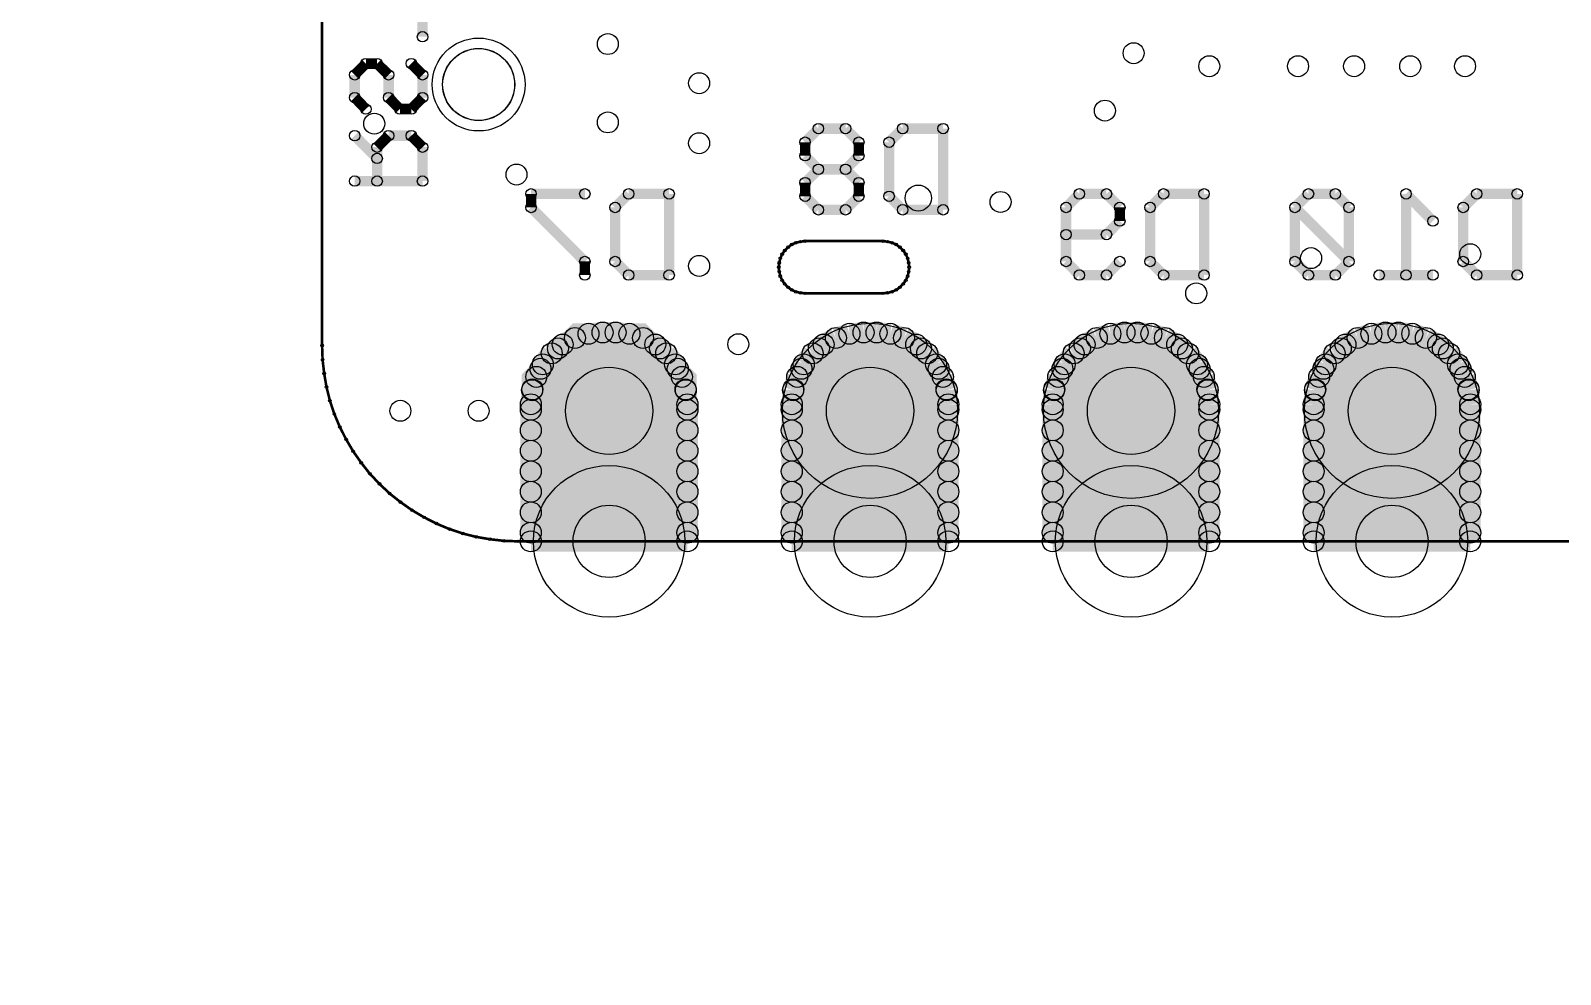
# Model space of a CAD drawing. Extents: x 0 to 23.8, y 0 to 22.7.
# Drawn here: x 0 to 14.89, y 0 to 9.18 of the extents above; entities that cross this region are included whole.
import ezdxf

# ---------------------------------------------------------------- set-up
doc = ezdxf.new("R2010")
doc.units = 0
doc.layers.get('0').update_dxf_attribs({"linetype": 'CONTINUOUS'})
for name, color, linetype in [('XIAOESP32C3_GBO', 7, 'CONTINUOUS'), ('XIAOESP32C3_GBS', 6, 'CONTINUOUS'), ('XIAOESP32C3_TXT', 14, 'CONTINUOUS')]:
    doc.layers.add(name, color=color, linetype=linetype)

# ---------------------------------------------------------------- blocks, each defined once
blk = doc.blocks.new('ROUND_1')
blk.add_circle((0, 0), 0.0127)
blk = doc.blocks.new('ROUND_2')
blk.add_circle((0, 0), 0.0508)
blk = doc.blocks.new('ROUND_3')
blk.add_circle((0, 0), 0)
blk = doc.blocks.new('CUSTOM_21')
for points in [[(-0.852168, 0.35298), (-0.35298, 0.852168), (0.852168, 0.35298), (0.35298, 0.852168)], [(-0.852168, -0.35298), (-0.852168, 0.35298), (0.852168, -0.35298), (0.852168, 0.35298)], [(-0.35298, -0.852168), (-0.852168, -0.35298), (0.35298, -0.852168), (0.852168, -0.35298)]]:
    blk.add_solid(points)
blk = doc.blocks.new('ROUND_22')
blk.add_circle((0, 0), 0.852)
blk = doc.blocks.new('ROUND_23')
blk.add_circle((0, 0), 0.737)
blk = doc.blocks.new('ROUND_26')
blk.add_circle((0, 0), 0.452)
blk = doc.blocks.new('ROUND_24')
blk.add_circle((0, 0), 0.102)
blk = doc.blocks.new('ROUND_46')
blk.add_circle((0, 0), 0.127)
blk = doc.blocks.new('ROUND_69')
blk.add_circle((0, 0), 0.351)
blk = doc.blocks.new('ROUND_70')
blk.add_circle((0, 0), 0.425)

msp = doc.modelspace()

# ---------------------------------------------------------------- linework, layer by layer
at = {"layer": 'XIAOESP32C3_GBO'}
for points, const_width in [([(2.83718, 20.08886), (2.83718, 6.11886)], 0.0254), ([(3.81508, 9.12368), (3.81508, 9.5631)], 0.1016), ([(3.15468, 8.75284), (3.2639, 8.86206)], 0.1016), ([(3.15468, 8.53186), (3.15468, 8.75284)], 0.1016), ([(3.2639, 8.86206), (3.37312, 8.86206)], 0.1016), ([(3.37312, 8.86206), (3.48488, 8.75284)], 0.1016), ([(3.48488, 8.75284), (3.48488, 8.53186)], 0.1016), ([(3.81508, 8.75284), (3.70586, 8.86206)], 0.1016), ([(3.81508, 8.53186), (3.81508, 8.75284)], 0.1016), ([(3.2639, 8.4201), (3.15468, 8.53186)], 0.1016), ([(3.48488, 8.53186), (3.5941, 8.4201)], 0.1016), ([(3.70586, 8.4201), (3.81508, 8.53186)], 0.1016), ([(3.5941, 8.4201), (3.70586, 8.4201)], 0.1016), ([(3.37312, 7.94004), (3.15468, 8.16102)], 0.1016), ([(3.37312, 8.04926), (3.48488, 8.16102)], 0.1016), ([(3.48488, 8.16102), (3.70586, 8.16102)], 0.1016), ([(3.70586, 8.16102), (3.81508, 8.04926)], 0.1016), ([(7.66826, 8.2296), (7.53872, 8.09752)], 0.1016), ([(7.93242, 8.2296), (7.66826, 8.2296)], 0.1016), ([(8.06196, 8.09752), (7.93242, 8.2296)], 0.1016), ([(8.3566, 8.09752), (8.48868, 8.2296)], 0.1016), ([(8.48868, 8.2296), (8.88238, 8.2296)], 0.1016), ([(8.88238, 8.2296), (8.88238, 7.43966)], 0.1016), ([(3.37312, 7.71906), (3.37312, 8.04926)], 0.1016), ([(3.81508, 8.04926), (3.81508, 7.71906)], 0.1016), ([(7.53872, 8.09752), (7.53872, 7.96544)], 0.1016), ([(8.06196, 7.96544), (8.06196, 8.09752)], 0.1016), ([(8.3566, 7.57174), (8.3566, 8.09752)], 0.1016), ([(7.53872, 7.96544), (7.66826, 7.83336)], 0.1016), ([(7.93242, 7.83336), (8.06196, 7.96544)], 0.1016), ([(3.81508, 7.71906), (3.15468, 7.71906)], 0.1016), ([(7.66826, 7.83336), (7.53872, 7.70382)], 0.1016), ([(7.53872, 7.70382), (7.53872, 7.57174)], 0.1016), ([(7.93242, 7.83336), (7.66826, 7.83336)], 0.1016), ([(8.06196, 7.70382), (7.93242, 7.83336)], 0.1016), ([(8.06196, 7.57174), (8.06196, 7.70382)], 0.1016), ([(5.39496, 7.5946), (4.87172, 7.5946)], 0.1016), ([(4.87172, 7.5946), (4.87172, 7.46252)], 0.1016), ([(5.82168, 7.5946), (5.6896, 7.46252)], 0.1016), ([(6.21538, 7.5946), (5.82168, 7.5946)], 0.1016), ([(6.21538, 6.80466), (6.21538, 7.5946)], 0.1016), ([(7.53872, 7.57174), (7.66826, 7.43966)], 0.1016), ([(7.93242, 7.43966), (8.06196, 7.57174)], 0.1016), ([(8.48868, 7.43966), (8.3566, 7.57174)], 0.1016), ([(10.07872, 7.46252), (10.20826, 7.5946)], 0.1016), ([(10.20826, 7.5946), (10.47242, 7.5946)], 0.1016), ([(10.47242, 7.5946), (10.60196, 7.46252)], 0.1016), ([(11.02868, 7.5946), (10.8966, 7.46252)], 0.1016), ([(11.42238, 7.5946), (11.02868, 7.5946)], 0.1016), ([(11.42238, 6.80466), (11.42238, 7.5946)], 0.1016), ([(12.43838, 7.5946), (12.3063, 7.46252)], 0.1016), ([(12.7, 7.5946), (12.43838, 7.5946)], 0.1016), ([(12.83208, 7.46252), (12.7, 7.5946)], 0.1016), ([(13.64996, 7.33044), (13.38834, 7.5946)], 0.1016), ([(13.38834, 7.5946), (13.38834, 6.80466)], 0.1016), ([(13.9446, 7.46252), (14.07668, 7.5946)], 0.1016), ([(14.07668, 7.5946), (14.47038, 7.5946)], 0.1016), ([(14.47038, 7.5946), (14.47038, 6.80466)], 0.1016), ([(4.87172, 7.46252), (5.39496, 6.93674)], 0.1016), ([(5.6896, 7.46252), (5.6896, 6.93674)], 0.1016), ([(7.66826, 7.43966), (7.93242, 7.43966)], 0.1016), ([(8.88238, 7.43966), (8.48868, 7.43966)], 0.1016), ([(10.07872, 6.93674), (10.07872, 7.46252)], 0.1016), ([(10.60196, 7.46252), (10.60196, 7.33044)], 0.1016), ([(10.8966, 7.46252), (10.8966, 6.93674)], 0.1016), ([(12.3063, 6.93674), (12.3063, 7.46252)], 0.1016), ([(12.3063, 7.46252), (12.83208, 6.93674)], 0.1016), ([(12.83208, 6.93674), (12.83208, 7.46252)], 0.1016), ([(13.9446, 6.93674), (13.9446, 7.46252)], 0.1016), ([(10.60196, 7.33044), (10.47242, 7.19836)], 0.1016), ([(7.53618, 7.13486), (7.493, 7.12978)], 0.0254), ([(8.29818, 7.13486), (7.53618, 7.13486)], 0.0254), ([(8.34136, 7.12978), (8.29818, 7.13486)], 0.0254), ([(10.47242, 7.19836), (10.07872, 7.19836)], 0.1016), ([(7.3152, 7.00786), (7.29742, 6.96722)], 0.0254), ([(7.3406, 7.04342), (7.3152, 7.00786)], 0.0254), ([(7.37362, 7.07644), (7.3406, 7.04342)], 0.0254), ([(7.40918, 7.10184), (7.37362, 7.07644)], 0.0254), ([(7.44982, 7.11962), (7.40918, 7.10184)], 0.0254), ([(7.493, 7.12978), (7.44982, 7.11962)], 0.0254), ([(8.38454, 7.11962), (8.34136, 7.12978)], 0.0254), ([(8.42518, 7.10184), (8.38454, 7.11962)], 0.0254), ([(8.46074, 7.07644), (8.42518, 7.10184)], 0.0254), ([(8.49376, 7.04342), (8.46074, 7.07644)], 0.0254), ([(8.51916, 7.00786), (8.49376, 7.04342)], 0.0254), ([(8.53694, 6.96722), (8.51916, 7.00786)], 0.0254), ([(5.39496, 6.93674), (5.39496, 6.80466)], 0.1016), ([(5.6896, 6.93674), (5.82168, 6.80466)], 0.1016), ([(5.82168, 6.80466), (6.21538, 6.80466)], 0.1016), ([(7.28726, 6.92404), (7.28218, 6.88086)], 0.0254), ([(7.28218, 6.88086), (7.28726, 6.83768)], 0.0254), ([(7.29742, 6.96722), (7.28726, 6.92404)], 0.0254), ([(7.28726, 6.83768), (7.29742, 6.7945)], 0.0254), ([(8.5471, 6.92404), (8.53694, 6.96722)], 0.0254), ([(8.53694, 6.7945), (8.5471, 6.83768)], 0.0254), ([(8.55218, 6.88086), (8.5471, 6.92404)], 0.0254), ([(8.5471, 6.83768), (8.55218, 6.88086)], 0.0254), ([(10.07872, 6.93674), (10.20826, 6.80466)], 0.1016), ([(10.20826, 6.80466), (10.47242, 6.80466)], 0.1016), ([(10.47242, 6.80466), (10.60196, 6.93674)], 0.1016), ([(10.8966, 6.93674), (11.02868, 6.80466)], 0.1016), ([(11.02868, 6.80466), (11.42238, 6.80466)], 0.1016), ([(12.43838, 6.80466), (12.3063, 6.93674)], 0.1016), ([(12.7, 6.80466), (12.43838, 6.80466)], 0.1016), ([(12.83208, 6.93674), (12.7, 6.80466)], 0.1016), ([(13.64996, 6.80466), (13.12672, 6.80466)], 0.1016), ([(14.07668, 6.80466), (13.9446, 6.93674)], 0.1016), ([(14.47038, 6.80466), (14.07668, 6.80466)], 0.1016), ([(7.29742, 6.7945), (7.3152, 6.75386)], 0.0254), ([(7.3152, 6.75386), (7.3406, 6.7183)], 0.0254), ([(7.3406, 6.7183), (7.37362, 6.68528)], 0.0254), ([(8.46074, 6.68528), (8.49376, 6.7183)], 0.0254), ([(8.49376, 6.7183), (8.51916, 6.75386)], 0.0254), ([(8.51916, 6.75386), (8.53694, 6.7945)], 0.0254), ([(7.37362, 6.68528), (7.40918, 6.65988)], 0.0254), ([(7.40918, 6.65988), (7.44982, 6.6421)], 0.0254), ([(7.44982, 6.6421), (7.493, 6.63194)], 0.0254), ([(7.493, 6.63194), (7.53618, 6.62686)], 0.0254), ([(7.53618, 6.62686), (8.29818, 6.62686)], 0.0254), ([(8.29818, 6.62686), (8.34136, 6.63194)], 0.0254), ([(8.34136, 6.63194), (8.38454, 6.6421)], 0.0254), ([(8.38454, 6.6421), (8.42518, 6.65988)], 0.0254), ([(8.42518, 6.65988), (8.46074, 6.68528)], 0.0254), ([(2.83718, 6.11886), (2.84226, 5.9817)], 0.0254), ([(2.84226, 5.9817), (2.8575, 5.84708)], 0.0254), ([(2.8575, 5.84708), (2.88036, 5.715)], 0.0254), ([(2.88036, 5.715), (2.91338, 5.58292)], 0.0254), ([(2.91338, 5.58292), (2.95656, 5.45338)], 0.0254), ([(2.95656, 5.45338), (3.0099, 5.32638)], 0.0254), ([(3.0099, 5.32638), (3.07086, 5.207)], 0.0254), ([(3.07086, 5.207), (3.13944, 5.09016)], 0.0254), ([(3.13944, 5.09016), (3.21818, 4.9784)], 0.0254), ([(3.21818, 4.9784), (3.302, 4.87172)], 0.0254), ([(3.302, 4.87172), (3.39598, 4.77266)], 0.0254), ([(3.39598, 4.77266), (3.49504, 4.67868)], 0.0254), ([(3.49504, 4.67868), (3.60172, 4.59486)], 0.0254), ([(3.60172, 4.59486), (3.71348, 4.51612)], 0.0254), ([(3.71348, 4.51612), (3.83032, 4.44754)], 0.0254), ([(3.83032, 4.44754), (3.9497, 4.38658)], 0.0254), ([(3.9497, 4.38658), (4.0767, 4.33324)], 0.0254), ([(4.0767, 4.33324), (4.20624, 4.29006)], 0.0254), ([(4.20624, 4.29006), (4.33832, 4.25704)], 0.0254), ([(4.33832, 4.25704), (4.4704, 4.23418)], 0.0254), ([(4.4704, 4.23418), (4.60502, 4.21894)], 0.0254), ([(4.60502, 4.21894), (4.74218, 4.21386)], 0.0254), ([(4.74218, 4.21386), (21.88718, 4.21386)], 0.0254)]:
    msp.add_lwpolyline(points, dxfattribs=dict(at, const_width=const_width))
for points in [[(4.13004, 8.92302), (4.1783, 8.95858)], [(4.1783, 8.95858), (4.23164, 8.98398)], [(4.23164, 8.98398), (4.28752, 9.00176)], [(4.28752, 9.00176), (4.34594, 9.00938)], [(4.34594, 9.00938), (4.4069, 9.00684)], [(4.4069, 9.00684), (4.46278, 8.99414)], [(4.46278, 8.99414), (4.51866, 8.97128)], [(4.51866, 8.97128), (4.56946, 8.9408)], [(4.56946, 8.9408), (4.61518, 8.90016)], [(4.03098, 8.7757), (4.05638, 8.82904)], [(4.05638, 8.82904), (4.0894, 8.87984)], [(4.0894, 8.87984), (4.13004, 8.92302)], [(4.61518, 8.90016), (4.65074, 8.85444)], [(4.65074, 8.85444), (4.68122, 8.80364)], [(4.68122, 8.80364), (4.70154, 8.74776)], [(4.01066, 8.65886), (4.01574, 8.71728)], [(4.01574, 8.60044), (4.01066, 8.65886)], [(4.01574, 8.71728), (4.03098, 8.7757)], [(4.70154, 8.74776), (4.7117, 8.68934)], [(4.7117, 8.68934), (4.7117, 8.62838)], [(4.03098, 8.54202), (4.01574, 8.60044)], [(4.05638, 8.48868), (4.03098, 8.54202)], [(4.0894, 8.43788), (4.05638, 8.48868)], [(4.68122, 8.51408), (4.65074, 8.46328)], [(4.70154, 8.56996), (4.68122, 8.51408)], [(4.7117, 8.62838), (4.70154, 8.56996)], [(4.13004, 8.3947), (4.0894, 8.43788)], [(4.1783, 8.35914), (4.13004, 8.3947)], [(4.23164, 8.33374), (4.1783, 8.35914)], [(4.51866, 8.34644), (4.46278, 8.32358)], [(4.56946, 8.37692), (4.51866, 8.34644)], [(4.61518, 8.41756), (4.56946, 8.37692)], [(4.65074, 8.46328), (4.61518, 8.41756)], [(4.28752, 8.31596), (4.23164, 8.33374)], [(4.34594, 8.30834), (4.28752, 8.31596)], [(4.4069, 8.31088), (4.34594, 8.30834)], [(4.46278, 8.32358), (4.4069, 8.31088)]]:
    msp.add_lwpolyline(points, dxfattribs=at)
at = {"layer": 'XIAOESP32C3_GBS'}
for points, const_width in [([(2.83718, 20.08886), (2.83718, 6.11886)], 0.0254), ([(7.53618, 7.13486), (7.493, 7.12978)], 0.0254), ([(8.29818, 7.13486), (7.53618, 7.13486)], 0.0254), ([(8.34136, 7.12978), (8.29818, 7.13486)], 0.0254), ([(7.3152, 7.00786), (7.29742, 6.96722)], 0.0254), ([(7.3406, 7.04342), (7.3152, 7.00786)], 0.0254), ([(7.37362, 7.07644), (7.3406, 7.04342)], 0.0254), ([(7.40918, 7.10184), (7.37362, 7.07644)], 0.0254), ([(7.44982, 7.11962), (7.40918, 7.10184)], 0.0254), ([(7.493, 7.12978), (7.44982, 7.11962)], 0.0254), ([(8.38454, 7.11962), (8.34136, 7.12978)], 0.0254), ([(8.42518, 7.10184), (8.38454, 7.11962)], 0.0254), ([(8.46074, 7.07644), (8.42518, 7.10184)], 0.0254), ([(8.49376, 7.04342), (8.46074, 7.07644)], 0.0254), ([(8.51916, 7.00786), (8.49376, 7.04342)], 0.0254), ([(8.53694, 6.96722), (8.51916, 7.00786)], 0.0254), ([(7.28726, 6.92404), (7.28218, 6.88086)], 0.0254), ([(7.28218, 6.88086), (7.28726, 6.83768)], 0.0254), ([(7.29742, 6.96722), (7.28726, 6.92404)], 0.0254), ([(7.28726, 6.83768), (7.29742, 6.7945)], 0.0254), ([(8.5471, 6.92404), (8.53694, 6.96722)], 0.0254), ([(8.53694, 6.7945), (8.5471, 6.83768)], 0.0254), ([(8.55218, 6.88086), (8.5471, 6.92404)], 0.0254), ([(8.5471, 6.83768), (8.55218, 6.88086)], 0.0254), ([(7.29742, 6.7945), (7.3152, 6.75386)], 0.0254), ([(7.3152, 6.75386), (7.3406, 6.7183)], 0.0254), ([(7.3406, 6.7183), (7.37362, 6.68528)], 0.0254), ([(8.46074, 6.68528), (8.49376, 6.7183)], 0.0254), ([(8.49376, 6.7183), (8.51916, 6.75386)], 0.0254), ([(8.51916, 6.75386), (8.53694, 6.7945)], 0.0254), ([(7.37362, 6.68528), (7.40918, 6.65988)], 0.0254), ([(7.40918, 6.65988), (7.44982, 6.6421)], 0.0254), ([(7.44982, 6.6421), (7.493, 6.63194)], 0.0254), ([(7.493, 6.63194), (7.53618, 6.62686)], 0.0254), ([(7.53618, 6.62686), (8.29818, 6.62686)], 0.0254), ([(8.29818, 6.62686), (8.34136, 6.63194)], 0.0254), ([(8.34136, 6.63194), (8.38454, 6.6421)], 0.0254), ([(8.38454, 6.6421), (8.42518, 6.65988)], 0.0254), ([(8.42518, 6.65988), (8.46074, 6.68528)], 0.0254), ([(5.29844, 6.19252), (5.17906, 6.12902)], 0.2032), ([(5.43052, 6.23316), (5.29844, 6.19252)], 0.2032), ([(5.56768, 6.24586), (5.43052, 6.23316)], 0.2032), ([(5.69468, 6.24586), (5.56768, 6.24586)], 0.2032), ([(5.8293, 6.23316), (5.69468, 6.24586)], 0.2032), ([(5.96138, 6.19252), (5.8293, 6.23316)], 0.2032), ([(6.08076, 6.12902), (5.96138, 6.19252)], 0.2032), ([(7.83844, 6.19252), (7.71906, 6.12902)], 0.2032), ([(7.97052, 6.23316), (7.83844, 6.19252)], 0.2032), ([(8.10768, 6.24586), (7.97052, 6.23316)], 0.2032), ([(8.23468, 6.24586), (8.10768, 6.24586)], 0.2032), ([(8.3693, 6.23316), (8.23468, 6.24586)], 0.2032), ([(8.50138, 6.19252), (8.3693, 6.23316)], 0.2032), ([(8.62076, 6.12902), (8.50138, 6.19252)], 0.2032), ([(10.25906, 6.12902), (10.37844, 6.19252)], 0.2032), ([(10.37844, 6.19252), (10.51052, 6.23316)], 0.2032), ([(10.51052, 6.23316), (10.64768, 6.24586)], 0.2032), ([(10.64768, 6.24586), (10.77468, 6.24586)], 0.2032), ([(10.77468, 6.24586), (10.9093, 6.23316)], 0.2032), ([(10.9093, 6.23316), (11.04138, 6.19252)], 0.2032), ([(11.04138, 6.19252), (11.16076, 6.12902)], 0.2032), ([(12.91844, 6.19252), (12.79906, 6.12902)], 0.2032), ([(13.05052, 6.23316), (12.91844, 6.19252)], 0.2032), ([(13.18768, 6.24586), (13.05052, 6.23316)], 0.2032), ([(13.31468, 6.24586), (13.18768, 6.24586)], 0.2032), ([(13.4493, 6.23316), (13.31468, 6.24586)], 0.2032), ([(13.58138, 6.19252), (13.4493, 6.23316)], 0.2032), ([(13.70076, 6.12902), (13.58138, 6.19252)], 0.2032), ([(2.83718, 6.11886), (2.84226, 5.9817)], 0.0254), ([(5.07238, 6.04266), (4.98602, 5.93598)], 0.2032), ([(5.17906, 6.12902), (5.07238, 6.04266)], 0.2032), ([(6.12648, 6.09092), (5.13334, 6.09092)], 0.2032), ([(6.18744, 6.04266), (6.08076, 6.12902)], 0.2032), ([(6.2738, 5.93598), (6.18744, 6.04266)], 0.2032), ([(7.61238, 6.04266), (7.52602, 5.93598)], 0.2032), ([(7.71906, 6.12902), (7.61238, 6.04266)], 0.2032), ([(7.67334, 6.09092), (8.66648, 6.09092)], 0.2032), ([(8.72744, 6.04266), (8.62076, 6.12902)], 0.2032), ([(8.8138, 5.93598), (8.72744, 6.04266)], 0.2032), ([(10.06602, 5.93598), (10.15238, 6.04266)], 0.2032), ([(10.15238, 6.04266), (10.25906, 6.12902)], 0.2032), ([(11.20648, 6.09092), (10.21334, 6.09092)], 0.2032), ([(11.16076, 6.12902), (11.26744, 6.04266)], 0.2032), ([(11.26744, 6.04266), (11.3538, 5.93598)], 0.2032), ([(12.69238, 6.04266), (12.60602, 5.93598)], 0.2032), ([(12.79906, 6.12902), (12.69238, 6.04266)], 0.2032), ([(12.75334, 6.09092), (13.74648, 6.09092)], 0.2032), ([(13.80744, 6.04266), (13.70076, 6.12902)], 0.2032), ([(13.8938, 5.93598), (13.80744, 6.04266)], 0.2032), ([(2.84226, 5.9817), (2.8575, 5.84708)], 0.0254), ([(4.98602, 5.93598), (4.92252, 5.81406)], 0.2032), ([(4.96316, 5.8928), (6.2992, 5.8928)], 0.2032), ([(6.33984, 5.81406), (6.2738, 5.93598)], 0.2032), ([(7.52602, 5.93598), (7.46252, 5.81406)], 0.2032), ([(8.8392, 5.8928), (7.50316, 5.8928)], 0.2032), ([(8.87984, 5.81406), (8.8138, 5.93598)], 0.2032), ([(10.00252, 5.81406), (10.06602, 5.93598)], 0.2032), ([(10.04316, 5.8928), (11.3792, 5.8928)], 0.2032), ([(11.3538, 5.93598), (11.41984, 5.81406)], 0.2032), ([(12.60602, 5.93598), (12.54252, 5.81406)], 0.2032), ([(13.9192, 5.8928), (12.58316, 5.8928)], 0.2032), ([(13.95984, 5.81406), (13.8938, 5.93598)], 0.2032), ([(2.8575, 5.84708), (2.88036, 5.715)], 0.0254), ([(4.92252, 5.81406), (4.88188, 5.68452)], 0.2032), ([(6.37794, 5.68452), (6.33984, 5.81406)], 0.2032), ([(7.46252, 5.81406), (7.42188, 5.68452)], 0.2032), ([(8.91794, 5.68452), (8.87984, 5.81406)], 0.2032), ([(9.96188, 5.68452), (10.00252, 5.81406)], 0.2032), ([(11.41984, 5.81406), (11.45794, 5.68452)], 0.2032), ([(12.54252, 5.81406), (12.50188, 5.68452)], 0.2032), ([(13.99794, 5.68452), (13.95984, 5.81406)], 0.2032), ([(2.88036, 5.715), (2.91338, 5.58292)], 0.0254), ([(4.88188, 5.68452), (4.86918, 5.54736)], 0.2032), ([(6.3754, 5.69214), (4.88442, 5.69214)], 0.2032), ([(6.39318, 5.54736), (6.37794, 5.68452)], 0.2032), ([(7.42188, 5.68452), (7.40918, 5.54736)], 0.2032), ([(7.42442, 5.69214), (8.9154, 5.69214)], 0.2032), ([(8.93318, 5.54736), (8.91794, 5.68452)], 0.2032), ([(9.94918, 5.54736), (9.96188, 5.68452)], 0.2032), ([(11.4554, 5.69214), (9.96442, 5.69214)], 0.2032), ([(11.45794, 5.68452), (11.47318, 5.54736)], 0.2032), ([(12.50188, 5.68452), (12.48918, 5.54736)], 0.2032), ([(12.50442, 5.69214), (13.9954, 5.69214)], 0.2032), ([(14.01318, 5.54736), (13.99794, 5.68452)], 0.2032), ([(2.91338, 5.58292), (2.95656, 5.45338)], 0.0254), ([(4.86918, 5.54736), (4.86918, 4.21386)], 0.2032), ([(4.86918, 5.49402), (6.39318, 5.49402)], 0.2032), ([(6.39318, 4.21386), (6.39318, 5.54736)], 0.2032), ([(7.40918, 5.54736), (7.40918, 4.21386)], 0.2032), ([(8.93318, 5.49402), (7.40918, 5.49402)], 0.2032), ([(8.93318, 4.21386), (8.93318, 5.54736)], 0.2032), ([(9.94918, 4.21386), (9.94918, 5.54736)], 0.2032), ([(9.94918, 5.49402), (11.47318, 5.49402)], 0.2032), ([(11.47318, 5.54736), (11.47318, 4.21386)], 0.2032), ([(12.48918, 5.54736), (12.48918, 4.21386)], 0.2032), ([(14.01318, 5.49402), (12.48918, 5.49402)], 0.2032), ([(14.01318, 4.21386), (14.01318, 5.54736)], 0.2032), ([(2.95656, 5.45338), (3.0099, 5.32638)], 0.0254), ([(6.39318, 5.29336), (4.86918, 5.29336)], 0.2032), ([(7.40918, 5.29336), (8.93318, 5.29336)], 0.2032), ([(11.47318, 5.29336), (9.94918, 5.29336)], 0.2032), ([(12.48918, 5.29336), (14.01318, 5.29336)], 0.2032), ([(3.0099, 5.32638), (3.07086, 5.207)], 0.0254), ([(3.07086, 5.207), (3.13944, 5.09016)], 0.0254), ([(3.13944, 5.09016), (3.21818, 4.9784)], 0.0254), ([(4.86918, 5.09524), (6.39318, 5.09524)], 0.2032), ([(8.93318, 5.09524), (7.40918, 5.09524)], 0.2032), ([(9.94918, 5.09524), (11.47318, 5.09524)], 0.2032), ([(14.01318, 5.09524), (12.48918, 5.09524)], 0.2032), ([(3.21818, 4.9784), (3.302, 4.87172)], 0.0254), ([(6.39318, 4.89458), (4.86918, 4.89458)], 0.2032), ([(7.40918, 4.89458), (8.93318, 4.89458)], 0.2032), ([(11.47318, 4.89458), (9.94918, 4.89458)], 0.2032), ([(12.48918, 4.89458), (14.01318, 4.89458)], 0.2032), ([(3.302, 4.87172), (3.39598, 4.77266)], 0.0254), ([(3.39598, 4.77266), (3.49504, 4.67868)], 0.0254), ([(4.86918, 4.69646), (6.39318, 4.69646)], 0.2032), ([(8.93318, 4.69646), (7.40918, 4.69646)], 0.2032), ([(9.94918, 4.69646), (11.47318, 4.69646)], 0.2032), ([(14.01318, 4.69646), (12.48918, 4.69646)], 0.2032), ([(3.49504, 4.67868), (3.60172, 4.59486)], 0.0254), ([(3.60172, 4.59486), (3.71348, 4.51612)], 0.0254), ([(3.71348, 4.51612), (3.83032, 4.44754)], 0.0254), ([(6.39318, 4.4958), (4.86918, 4.4958)], 0.2032), ([(7.40918, 4.4958), (8.93318, 4.4958)], 0.2032), ([(11.47318, 4.4958), (9.94918, 4.4958)], 0.2032), ([(12.48918, 4.4958), (14.01318, 4.4958)], 0.2032), ([(3.83032, 4.44754), (3.9497, 4.38658)], 0.0254), ([(3.9497, 4.38658), (4.0767, 4.33324)], 0.0254), ([(4.0767, 4.33324), (4.20624, 4.29006)], 0.0254), ([(4.86918, 4.29768), (6.39318, 4.29768)], 0.2032), ([(8.93318, 4.29768), (7.40918, 4.29768)], 0.2032), ([(9.94918, 4.29768), (11.47318, 4.29768)], 0.2032), ([(14.01318, 4.29768), (12.48918, 4.29768)], 0.2032), ([(4.20624, 4.29006), (4.33832, 4.25704)], 0.0254), ([(4.33832, 4.25704), (4.4704, 4.23418)], 0.0254), ([(4.4704, 4.23418), (4.60502, 4.21894)], 0.0254), ([(4.60502, 4.21894), (4.74218, 4.21386)], 0.0254), ([(4.74218, 4.21386), (21.88718, 4.21386)], 0.0254), ([(4.86918, 4.21386), (6.39318, 4.21386)], 0.2032), ([(7.40918, 4.21386), (8.93318, 4.21386)], 0.2032), ([(11.47318, 4.21386), (9.94918, 4.21386)], 0.2032), ([(12.48918, 4.21386), (14.01318, 4.21386)], 0.2032)]:
    msp.add_lwpolyline(points, dxfattribs=dict(at, const_width=const_width))
for points in [[(4.13004, 8.92302), (4.1783, 8.95858)], [(4.1783, 8.95858), (4.23164, 8.98398)], [(4.23164, 8.98398), (4.28752, 9.00176)], [(4.28752, 9.00176), (4.34594, 9.00938)], [(4.34594, 9.00938), (4.4069, 9.00684)], [(4.4069, 9.00684), (4.46278, 8.99414)], [(4.46278, 8.99414), (4.51866, 8.97128)], [(4.51866, 8.97128), (4.56946, 8.9408)], [(4.56946, 8.9408), (4.61518, 8.90016)], [(4.03098, 8.7757), (4.05638, 8.82904)], [(4.05638, 8.82904), (4.0894, 8.87984)], [(4.0894, 8.87984), (4.13004, 8.92302)], [(4.61518, 8.90016), (4.65074, 8.85444)], [(4.65074, 8.85444), (4.68122, 8.80364)], [(4.68122, 8.80364), (4.70154, 8.74776)], [(4.01066, 8.65886), (4.01574, 8.71728)], [(4.01574, 8.60044), (4.01066, 8.65886)], [(4.01574, 8.71728), (4.03098, 8.7757)], [(4.70154, 8.74776), (4.7117, 8.68934)], [(4.7117, 8.68934), (4.7117, 8.62838)], [(4.03098, 8.54202), (4.01574, 8.60044)], [(4.05638, 8.48868), (4.03098, 8.54202)], [(4.0894, 8.43788), (4.05638, 8.48868)], [(4.68122, 8.51408), (4.65074, 8.46328)], [(4.70154, 8.56996), (4.68122, 8.51408)], [(4.7117, 8.62838), (4.70154, 8.56996)], [(4.13004, 8.3947), (4.0894, 8.43788)], [(4.1783, 8.35914), (4.13004, 8.3947)], [(4.23164, 8.33374), (4.1783, 8.35914)], [(4.51866, 8.34644), (4.46278, 8.32358)], [(4.56946, 8.37692), (4.51866, 8.34644)], [(4.61518, 8.41756), (4.56946, 8.37692)], [(4.65074, 8.46328), (4.61518, 8.41756)], [(4.28752, 8.31596), (4.23164, 8.33374)], [(4.34594, 8.30834), (4.28752, 8.31596)], [(4.4069, 8.31088), (4.34594, 8.30834)], [(4.46278, 8.32358), (4.4069, 8.31088)]]:
    msp.add_lwpolyline(points, dxfattribs=at)

# ---------------------------------------------------------------- block references
at = {"layer": 'XIAOESP32C3_GBO'}
for name, p in [('ROUND_2', (3.81508, 9.12368)), ('ROUND_3', (4.34594, 9.00938)), ('ROUND_3', (4.4069, 9.00684)), ('ROUND_3', (4.28752, 9.00176)), ('ROUND_3', (4.46278, 8.99414)), ('ROUND_3', (4.23164, 8.98398)), ('ROUND_3', (4.51866, 8.97128)), ('ROUND_3', (4.1783, 8.95858)), ('ROUND_3', (4.56946, 8.9408)), ('ROUND_3', (4.13004, 8.92302)), ('ROUND_3', (4.61518, 8.90016)), ('ROUND_3', (4.0894, 8.87984)), ('ROUND_3', (4.65074, 8.85444)), ('ROUND_3', (4.05638, 8.82904)), ('ROUND_3', (4.68122, 8.80364)), ('ROUND_2', (3.15468, 8.75284)), ('ROUND_2', (3.2639, 8.86206)), ('ROUND_2', (3.37312, 8.86206)), ('ROUND_2', (3.48488, 8.75284)), ('ROUND_2', (3.70586, 8.86206)), ('ROUND_2', (3.81508, 8.75284)), ('ROUND_3', (4.03098, 8.7757)), ('ROUND_3', (4.70154, 8.74776)), ('ROUND_3', (4.01574, 8.71728)), ('ROUND_3', (4.7117, 8.68934)), ('ROUND_3', (4.01066, 8.65886)), ('ROUND_3', (4.01066, 8.65886)), ('ROUND_3', (4.7117, 8.62838)), ('ROUND_3', (4.01574, 8.60044)), ('ROUND_3', (4.70154, 8.56996)), ('ROUND_3', (4.03098, 8.54202)), ('ROUND_3', (4.68122, 8.51408)), ('ROUND_3', (4.05638, 8.48868)), ('ROUND_2', (3.15468, 8.53186)), ('ROUND_2', (3.48488, 8.53186)), ('ROUND_2', (3.81508, 8.53186)), ('ROUND_3', (4.65074, 8.46328)), ('ROUND_3', (4.0894, 8.43788)), ('ROUND_3', (4.61518, 8.41756)), ('ROUND_3', (4.13004, 8.3947)), ('ROUND_3', (4.56946, 8.37692)), ('ROUND_3', (4.1783, 8.35914)), ('ROUND_3', (4.51866, 8.34644)), ('ROUND_2', (3.2639, 8.4201)), ('ROUND_2', (3.5941, 8.4201)), ('ROUND_2', (3.70586, 8.4201)), ('ROUND_3', (4.23164, 8.33374)), ('ROUND_3', (4.46278, 8.32358)), ('ROUND_3', (4.28752, 8.31596)), ('ROUND_3', (4.4069, 8.31088)), ('ROUND_3', (4.34594, 8.30834)), ('ROUND_2', (3.15468, 8.16102)), ('ROUND_2', (3.48488, 8.16102)), ('ROUND_2', (3.70586, 8.16102)), ('ROUND_2', (7.66826, 8.2296)), ('ROUND_2', (7.93242, 8.2296)), ('ROUND_2', (8.48868, 8.2296)), ('ROUND_2', (8.88238, 8.2296)), ('ROUND_2', (3.37312, 8.04926)), ('ROUND_2', (3.81508, 8.04926)), ('ROUND_2', (7.53872, 8.09752)), ('ROUND_2', (8.06196, 8.09752)), ('ROUND_2', (8.3566, 8.09752)), ('ROUND_2', (3.37312, 7.94004)), ('ROUND_2', (7.53872, 7.96544)), ('ROUND_2', (8.06196, 7.96544)), ('ROUND_2', (3.15468, 7.71906)), ('ROUND_2', (3.37312, 7.71906)), ('ROUND_2', (3.81508, 7.71906)), ('ROUND_2', (3.81508, 7.71906)), ('ROUND_2', (7.53872, 7.70382)), ('ROUND_2', (7.66826, 7.83336)), ('ROUND_2', (7.66826, 7.83336)), ('ROUND_2', (7.93242, 7.83336)), ('ROUND_2', (7.93242, 7.83336)), ('ROUND_2', (8.06196, 7.70382)), ('ROUND_2', (4.87172, 7.5946)), ('ROUND_2', (5.39496, 7.5946)), ('ROUND_2', (5.82168, 7.5946)), ('ROUND_2', (6.21538, 7.5946)), ('ROUND_2', (6.21538, 7.5946)), ('ROUND_2', (7.53872, 7.57174)), ('ROUND_2', (8.06196, 7.57174)), ('ROUND_2', (8.06196, 7.57174)), ('ROUND_2', (8.3566, 7.57174)), ('ROUND_2', (10.20826, 7.5946)), ('ROUND_2', (10.47242, 7.5946)), ('ROUND_2', (11.02868, 7.5946)), ('ROUND_2', (11.42238, 7.5946)), ('ROUND_2', (11.42238, 7.5946)), ('ROUND_2', (12.43838, 7.5946)), ('ROUND_2', (12.7, 7.5946)), ('ROUND_2', (13.38834, 7.5946)), ('ROUND_2', (14.07668, 7.5946)), ('ROUND_2', (14.47038, 7.5946)), ('ROUND_2', (14.47038, 7.5946)), ('ROUND_2', (4.87172, 7.46252)), ('ROUND_2', (5.6896, 7.46252)), ('ROUND_2', (7.66826, 7.43966)), ('ROUND_2', (7.93242, 7.43966)), ('ROUND_2', (8.48868, 7.43966)), ('ROUND_2', (8.88238, 7.43966)), ('ROUND_2', (8.88238, 7.43966)), ('ROUND_2', (10.07872, 7.46252)), ('ROUND_2', (10.60196, 7.46252)), ('ROUND_2', (10.60196, 7.46252)), ('ROUND_2', (10.8966, 7.46252)), ('ROUND_2', (12.3063, 7.46252)), ('ROUND_2', (12.3063, 7.46252)), ('ROUND_2', (12.83208, 7.46252)), ('ROUND_2', (13.9446, 7.46252)), ('ROUND_2', (10.60196, 7.33044)), ('ROUND_2', (13.64996, 7.33044)), ('ROUND_1', (7.53618, 7.13486)), ('ROUND_1', (8.29818, 7.13486)), ('ROUND_2', (10.07872, 7.19836)), ('ROUND_2', (10.47242, 7.19836)), ('ROUND_1', (7.3152, 7.00786)), ('ROUND_1', (7.3406, 7.04342)), ('ROUND_1', (7.37362, 7.07644)), ('ROUND_1', (7.40918, 7.10184)), ('ROUND_1', (7.44982, 7.11962)), ('ROUND_1', (7.493, 7.12978)), ('ROUND_1', (8.34136, 7.12978)), ('ROUND_1', (8.38454, 7.11962)), ('ROUND_1', (8.42518, 7.10184)), ('ROUND_1', (8.46074, 7.07644)), ('ROUND_1', (8.49376, 7.04342)), ('ROUND_1', (8.51916, 7.00786)), ('ROUND_2', (5.39496, 6.93674)), ('ROUND_2', (5.39496, 6.80466)), ('ROUND_2', (5.6896, 6.93674)), ('ROUND_2', (5.82168, 6.80466)), ('ROUND_2', (6.21538, 6.80466)), ('ROUND_1', (7.28218, 6.88086)), ('ROUND_1', (7.28726, 6.92404)), ('ROUND_1', (7.28726, 6.83768)), ('ROUND_1', (7.29742, 6.96722)), ('ROUND_1', (8.53694, 6.96722)), ('ROUND_1', (8.5471, 6.92404)), ('ROUND_1', (8.5471, 6.83768)), ('ROUND_1', (8.55218, 6.88086)), ('ROUND_2', (10.07872, 6.93674)), ('ROUND_2', (10.07872, 6.93674)), ('ROUND_2', (10.20826, 6.80466)), ('ROUND_2', (10.47242, 6.80466)), ('ROUND_2', (10.60196, 6.93674)), ('ROUND_2', (10.8966, 6.93674)), ('ROUND_2', (11.02868, 6.80466)), ('ROUND_2', (11.42238, 6.80466)), ('ROUND_2', (12.3063, 6.93674)), ('ROUND_2', (12.43838, 6.80466)), ('ROUND_2', (12.7, 6.80466)), ('ROUND_2', (12.83208, 6.93674)), ('ROUND_2', (12.83208, 6.93674)), ('ROUND_2', (13.12672, 6.80466)), ('ROUND_2', (13.38834, 6.80466)), ('ROUND_2', (13.64996, 6.80466)), ('ROUND_2', (13.9446, 6.93674)), ('ROUND_2', (14.07668, 6.80466)), ('ROUND_2', (14.47038, 6.80466)), ('ROUND_1', (7.29742, 6.7945)), ('ROUND_1', (7.3152, 6.75386)), ('ROUND_1', (7.3406, 6.7183)), ('ROUND_1', (8.49376, 6.7183)), ('ROUND_1', (8.51916, 6.75386)), ('ROUND_1', (8.53694, 6.7945)), ('ROUND_1', (7.37362, 6.68528)), ('ROUND_1', (7.40918, 6.65988)), ('ROUND_1', (7.44982, 6.6421)), ('ROUND_1', (7.493, 6.63194)), ('ROUND_1', (7.53618, 6.62686)), ('ROUND_1', (7.53618, 6.62686)), ('ROUND_1', (8.29818, 6.62686)), ('ROUND_1', (8.34136, 6.63194)), ('ROUND_1', (8.38454, 6.6421)), ('ROUND_1', (8.42518, 6.65988)), ('ROUND_1', (8.46074, 6.68528)), ('ROUND_1', (2.83718, 6.11886)), ('ROUND_1', (2.84226, 5.9817)), ('ROUND_1', (2.8575, 5.84708)), ('ROUND_1', (2.88036, 5.715)), ('ROUND_1', (2.91338, 5.58292)), ('ROUND_1', (2.95656, 5.45338)), ('ROUND_1', (3.0099, 5.32638)), ('ROUND_1', (3.07086, 5.207)), ('ROUND_1', (3.13944, 5.09016)), ('ROUND_1', (3.21818, 4.9784)), ('ROUND_1', (3.302, 4.87172)), ('ROUND_1', (3.39598, 4.77266)), ('ROUND_1', (3.49504, 4.67868)), ('ROUND_1', (3.60172, 4.59486)), ('ROUND_1', (3.71348, 4.51612)), ('ROUND_1', (3.83032, 4.44754)), ('ROUND_1', (3.9497, 4.38658)), ('ROUND_1', (4.0767, 4.33324)), ('ROUND_1', (4.20624, 4.29006)), ('ROUND_1', (4.33832, 4.25704)), ('ROUND_1', (4.4704, 4.23418)), ('ROUND_1', (4.60502, 4.21894)), ('ROUND_1', (4.74218, 4.21386)), ('ROUND_1', (4.74218, 4.21386))]:
    msp.add_blockref(name, p, dxfattribs=at)
at = {"layer": 'XIAOESP32C3_GBS'}
for name, p in [('ROUND_26', (4.36118, 8.65886)), ('ROUND_3', (4.34594, 9.00938)), ('ROUND_3', (4.4069, 9.00684)), ('ROUND_3', (4.28752, 9.00176)), ('ROUND_3', (4.46278, 8.99414)), ('ROUND_3', (4.23164, 8.98398)), ('ROUND_3', (4.51866, 8.97128)), ('ROUND_3', (4.1783, 8.95858)), ('ROUND_3', (4.56946, 8.9408)), ('ROUND_3', (4.13004, 8.92302)), ('ROUND_3', (4.61518, 8.90016)), ('ROUND_3', (4.0894, 8.87984)), ('ROUND_3', (4.65074, 8.85444)), ('ROUND_3', (4.05638, 8.82904)), ('ROUND_3', (4.68122, 8.80364)), ('ROUND_3', (4.03098, 8.7757)), ('ROUND_3', (4.70154, 8.74776)), ('ROUND_3', (4.01574, 8.71728)), ('ROUND_3', (4.7117, 8.68934)), ('ROUND_3', (4.01066, 8.65886)), ('ROUND_3', (4.01066, 8.65886)), ('ROUND_3', (4.7117, 8.62838)), ('ROUND_3', (4.01574, 8.60044)), ('ROUND_3', (4.70154, 8.56996)), ('ROUND_3', (4.03098, 8.54202)), ('ROUND_3', (4.68122, 8.51408)), ('ROUND_3', (4.05638, 8.48868)), ('ROUND_3', (4.65074, 8.46328)), ('ROUND_3', (4.0894, 8.43788)), ('ROUND_3', (4.61518, 8.41756)), ('ROUND_3', (4.13004, 8.3947)), ('ROUND_3', (4.56946, 8.37692)), ('ROUND_3', (4.1783, 8.35914)), ('ROUND_3', (4.51866, 8.34644)), ('ROUND_3', (4.23164, 8.33374)), ('ROUND_3', (4.46278, 8.32358)), ('ROUND_3', (4.28752, 8.31596)), ('ROUND_3', (4.4069, 8.31088)), ('ROUND_3', (4.34594, 8.30834)), ('ROUND_1', (7.53618, 7.13486)), ('ROUND_1', (8.29818, 7.13486)), ('ROUND_1', (7.3152, 7.00786)), ('ROUND_1', (7.3406, 7.04342)), ('ROUND_1', (7.37362, 7.07644)), ('ROUND_1', (7.40918, 7.10184)), ('ROUND_1', (7.44982, 7.11962)), ('ROUND_1', (7.493, 7.12978)), ('ROUND_1', (8.34136, 7.12978)), ('ROUND_1', (8.38454, 7.11962)), ('ROUND_1', (8.42518, 7.10184)), ('ROUND_1', (8.46074, 7.07644)), ('ROUND_1', (8.49376, 7.04342)), ('ROUND_1', (8.51916, 7.00786)), ('ROUND_1', (7.28218, 6.88086)), ('ROUND_1', (7.28726, 6.92404)), ('ROUND_1', (7.28726, 6.83768)), ('ROUND_1', (7.29742, 6.96722)), ('ROUND_1', (8.53694, 6.96722)), ('ROUND_1', (8.5471, 6.92404)), ('ROUND_1', (8.5471, 6.83768)), ('ROUND_1', (8.55218, 6.88086)), ('ROUND_1', (7.29742, 6.7945)), ('ROUND_1', (7.3152, 6.75386)), ('ROUND_1', (7.3406, 6.7183)), ('ROUND_1', (8.49376, 6.7183)), ('ROUND_1', (8.51916, 6.75386)), ('ROUND_1', (8.53694, 6.7945)), ('ROUND_1', (7.37362, 6.68528)), ('ROUND_1', (7.40918, 6.65988)), ('ROUND_1', (7.44982, 6.6421)), ('ROUND_1', (7.493, 6.63194)), ('ROUND_1', (7.53618, 6.62686)), ('ROUND_1', (7.53618, 6.62686)), ('ROUND_1', (8.29818, 6.62686)), ('ROUND_1', (8.34136, 6.63194)), ('ROUND_1', (8.38454, 6.6421)), ('ROUND_1', (8.42518, 6.65988)), ('ROUND_1', (8.46074, 6.68528)), ('CUSTOM_21', (5.63118, 5.48386)), ('ROUND_24', (5.29844, 6.19252)), ('ROUND_24', (5.43052, 6.23316)), ('ROUND_24', (5.56768, 6.24586)), ('ROUND_24', (5.69468, 6.24586)), ('ROUND_24', (5.8293, 6.23316)), ('ROUND_24', (5.96138, 6.19252)), ('ROUND_22', (8.17118, 5.48386)), ('ROUND_24', (7.83844, 6.19252)), ('ROUND_24', (7.97052, 6.23316)), ('ROUND_24', (8.10768, 6.24586)), ('ROUND_24', (8.23468, 6.24586)), ('ROUND_24', (8.3693, 6.23316)), ('ROUND_24', (8.50138, 6.19252)), ('ROUND_22', (10.71118, 5.48386)), ('ROUND_24', (10.37844, 6.19252)), ('ROUND_24', (10.51052, 6.23316)), ('ROUND_24', (10.64768, 6.24586)), ('ROUND_24', (10.77468, 6.24586)), ('ROUND_24', (10.9093, 6.23316)), ('ROUND_24', (11.04138, 6.19252)), ('ROUND_22', (13.25118, 5.48386)), ('ROUND_24', (12.91844, 6.19252)), ('ROUND_24', (13.05052, 6.23316)), ('ROUND_24', (13.18768, 6.24586)), ('ROUND_24', (13.31468, 6.24586)), ('ROUND_24', (13.4493, 6.23316)), ('ROUND_24', (13.58138, 6.19252)), ('ROUND_1', (2.83718, 6.11886)), ('ROUND_24', (5.07238, 6.04266)), ('ROUND_24', (5.13334, 6.09092)), ('ROUND_24', (5.17906, 6.12902)), ('ROUND_24', (6.08076, 6.12902)), ('ROUND_24', (6.12648, 6.09092)), ('ROUND_24', (6.18744, 6.04266)), ('ROUND_24', (7.61238, 6.04266)), ('ROUND_24', (7.67334, 6.09092)), ('ROUND_24', (7.71906, 6.12902)), ('ROUND_24', (8.62076, 6.12902)), ('ROUND_24', (8.66648, 6.09092)), ('ROUND_24', (8.72744, 6.04266)), ('ROUND_24', (10.15238, 6.04266)), ('ROUND_24', (10.21334, 6.09092)), ('ROUND_24', (10.25906, 6.12902)), ('ROUND_24', (11.16076, 6.12902)), ('ROUND_24', (11.20648, 6.09092)), ('ROUND_24', (11.26744, 6.04266)), ('ROUND_24', (12.69238, 6.04266)), ('ROUND_24', (12.75334, 6.09092)), ('ROUND_24', (12.79906, 6.12902)), ('ROUND_24', (13.70076, 6.12902)), ('ROUND_24', (13.74648, 6.09092)), ('ROUND_24', (13.80744, 6.04266)), ('ROUND_1', (2.84226, 5.9817)), ('ROUND_24', (4.96316, 5.8928)), ('ROUND_24', (4.98602, 5.93598)), ('ROUND_24', (6.2738, 5.93598)), ('ROUND_24', (6.2992, 5.8928)), ('ROUND_24', (7.50316, 5.8928)), ('ROUND_24', (7.52602, 5.93598)), ('ROUND_24', (8.8138, 5.93598)), ('ROUND_24', (8.8392, 5.8928)), ('ROUND_24', (10.04316, 5.8928)), ('ROUND_24', (10.06602, 5.93598)), ('ROUND_24', (11.3538, 5.93598)), ('ROUND_24', (11.3792, 5.8928)), ('ROUND_24', (12.58316, 5.8928)), ('ROUND_24', (12.60602, 5.93598)), ('ROUND_24', (13.8938, 5.93598)), ('ROUND_24', (13.9192, 5.8928)), ('ROUND_1', (2.8575, 5.84708)), ('ROUND_24', (4.92252, 5.81406)), ('ROUND_24', (6.33984, 5.81406)), ('ROUND_24', (7.46252, 5.81406)), ('ROUND_24', (8.87984, 5.81406)), ('ROUND_24', (10.00252, 5.81406)), ('ROUND_24', (11.41984, 5.81406)), ('ROUND_24', (12.54252, 5.81406)), ('ROUND_24', (13.95984, 5.81406)), ('ROUND_1', (2.88036, 5.715)), ('ROUND_24', (4.88188, 5.68452)), ('ROUND_24', (4.88442, 5.69214)), ('ROUND_24', (6.3754, 5.69214)), ('ROUND_24', (6.37794, 5.68452)), ('ROUND_24', (7.42188, 5.68452)), ('ROUND_24', (7.42188, 5.68452)), ('ROUND_24', (7.42442, 5.69214)), ('ROUND_24', (8.9154, 5.69214)), ('ROUND_24', (8.91794, 5.68452)), ('ROUND_24', (9.96188, 5.68452)), ('ROUND_24', (9.96442, 5.69214)), ('ROUND_24', (11.4554, 5.69214)), ('ROUND_24', (11.45794, 5.68452)), ('ROUND_24', (12.50188, 5.68452)), ('ROUND_24', (12.50188, 5.68452)), ('ROUND_24', (12.50442, 5.69214)), ('ROUND_24', (13.9954, 5.69214)), ('ROUND_24', (13.99794, 5.68452)), ('ROUND_1', (2.91338, 5.58292)), ('ROUND_24', (4.86918, 5.54736)), ('ROUND_24', (4.86918, 5.49402)), ('ROUND_24', (6.39318, 5.54736)), ('ROUND_24', (6.39318, 5.49402)), ('ROUND_24', (7.40918, 5.54736)), ('ROUND_24', (7.40918, 5.49402)), ('ROUND_24', (8.93318, 5.54736)), ('ROUND_24', (8.93318, 5.49402)), ('ROUND_24', (9.94918, 5.54736)), ('ROUND_24', (9.94918, 5.49402)), ('ROUND_24', (11.47318, 5.54736)), ('ROUND_24', (11.47318, 5.49402)), ('ROUND_24', (12.48918, 5.54736)), ('ROUND_24', (12.48918, 5.49402)), ('ROUND_24', (14.01318, 5.54736)), ('ROUND_24', (14.01318, 5.49402)), ('ROUND_1', (2.95656, 5.45338)), ('ROUND_24', (4.86918, 5.29336)), ('ROUND_24', (6.39318, 5.29336)), ('ROUND_24', (7.40918, 5.29336)), ('ROUND_24', (8.93318, 5.29336)), ('ROUND_24', (9.94918, 5.29336)), ('ROUND_24', (11.47318, 5.29336)), ('ROUND_24', (12.48918, 5.29336)), ('ROUND_24', (14.01318, 5.29336)), ('ROUND_1', (3.0099, 5.32638)), ('ROUND_1', (3.07086, 5.207)), ('ROUND_1', (3.13944, 5.09016)), ('ROUND_24', (4.86918, 5.09524)), ('ROUND_24', (6.39318, 5.09524)), ('ROUND_24', (7.40918, 5.09524)), ('ROUND_24', (8.93318, 5.09524)), ('ROUND_24', (9.94918, 5.09524)), ('ROUND_24', (11.47318, 5.09524)), ('ROUND_24', (12.48918, 5.09524)), ('ROUND_24', (14.01318, 5.09524)), ('ROUND_1', (3.21818, 4.9784)), ('ROUND_24', (4.86918, 4.89458)), ('ROUND_23', (5.63118, 4.21386)), ('ROUND_24', (6.39318, 4.89458)), ('ROUND_24', (7.40918, 4.89458)), ('ROUND_23', (8.17118, 4.21386)), ('ROUND_24', (8.93318, 4.89458)), ('ROUND_24', (9.94918, 4.89458)), ('ROUND_23', (10.71118, 4.21386)), ('ROUND_24', (11.47318, 4.89458)), ('ROUND_24', (12.48918, 4.89458)), ('ROUND_23', (13.25118, 4.21386)), ('ROUND_24', (14.01318, 4.89458)), ('ROUND_1', (3.302, 4.87172)), ('ROUND_1', (3.39598, 4.77266)), ('ROUND_24', (4.86918, 4.69646)), ('ROUND_24', (6.39318, 4.69646)), ('ROUND_24', (7.40918, 4.69646)), ('ROUND_24', (8.93318, 4.69646)), ('ROUND_24', (9.94918, 4.69646)), ('ROUND_24', (11.47318, 4.69646)), ('ROUND_24', (12.48918, 4.69646)), ('ROUND_24', (14.01318, 4.69646)), ('ROUND_1', (3.49504, 4.67868)), ('ROUND_1', (3.60172, 4.59486)), ('ROUND_1', (3.71348, 4.51612)), ('ROUND_24', (4.86918, 4.4958)), ('ROUND_24', (6.39318, 4.4958)), ('ROUND_24', (7.40918, 4.4958)), ('ROUND_24', (8.93318, 4.4958)), ('ROUND_24', (9.94918, 4.4958)), ('ROUND_24', (11.47318, 4.4958)), ('ROUND_24', (12.48918, 4.4958)), ('ROUND_24', (14.01318, 4.4958)), ('ROUND_1', (3.83032, 4.44754)), ('ROUND_1', (3.9497, 4.38658)), ('ROUND_1', (4.0767, 4.33324)), ('ROUND_24', (4.86918, 4.29768)), ('ROUND_24', (6.39318, 4.29768)), ('ROUND_24', (7.40918, 4.29768)), ('ROUND_24', (8.93318, 4.29768)), ('ROUND_24', (9.94918, 4.29768)), ('ROUND_24', (11.47318, 4.29768)), ('ROUND_24', (12.48918, 4.29768)), ('ROUND_24', (14.01318, 4.29768)), ('ROUND_1', (4.20624, 4.29006)), ('ROUND_1', (4.33832, 4.25704)), ('ROUND_1', (4.4704, 4.23418)), ('ROUND_1', (4.60502, 4.21894)), ('ROUND_1', (4.74218, 4.21386)), ('ROUND_1', (4.74218, 4.21386)), ('ROUND_24', (4.86918, 4.21386)), ('ROUND_24', (4.86918, 4.21386)), ('ROUND_24', (6.39318, 4.21386)), ('ROUND_24', (7.40918, 4.21386)), ('ROUND_24', (8.93318, 4.21386)), ('ROUND_24', (9.94918, 4.21386)), ('ROUND_24', (11.47318, 4.21386)), ('ROUND_24', (11.47318, 4.21386)), ('ROUND_24', (12.48918, 4.21386)), ('ROUND_24', (14.01318, 4.21386))]:
    msp.add_blockref(name, p, dxfattribs=at)
at = {"layer": 'XIAOESP32C3_TXT'}
for name, p in [('ROUND_24', (5.61848, 9.05256)), ('ROUND_69', (4.36118, 8.65886)), ('ROUND_24', (10.73658, 8.96366)), ('ROUND_24', (11.47318, 8.83666)), ('ROUND_24', (12.33678, 8.83666)), ('ROUND_24', (12.88288, 8.83666)), ('ROUND_24', (13.42898, 8.83666)), ('ROUND_24', (13.96238, 8.83666)), ('ROUND_24', (6.50748, 8.67156)), ('ROUND_24', (10.45718, 8.40486)), ('ROUND_24', (3.34518, 8.27786)), ('ROUND_24', (5.61848, 8.29056)), ('ROUND_24', (6.50748, 8.08736)), ('ROUND_24', (4.72948, 7.78256)), ('ROUND_46', (8.64108, 7.55396)), ('ROUND_24', (9.44118, 7.51586)), ('ROUND_24', (12.46378, 6.96976)), ('ROUND_24', (14.01318, 7.00786)), ('ROUND_24', (6.50748, 6.89356)), ('ROUND_24', (11.34618, 6.62686)), ('ROUND_24', (6.88848, 6.13156)), ('ROUND_70', (5.63118, 5.48386)), ('ROUND_70', (8.17118, 5.48386)), ('ROUND_70', (10.71118, 5.48386)), ('ROUND_70', (13.25118, 5.48386)), ('ROUND_24', (3.59918, 5.48386)), ('ROUND_24', (4.36118, 5.48386)), ('ROUND_69', (5.63118, 4.21386)), ('ROUND_69', (8.17118, 4.21386)), ('ROUND_69', (10.71118, 4.21386)), ('ROUND_69', (13.25118, 4.21386))]:
    msp.add_blockref(name, p, dxfattribs=at)

doc.saveas('drawing.dxf')
